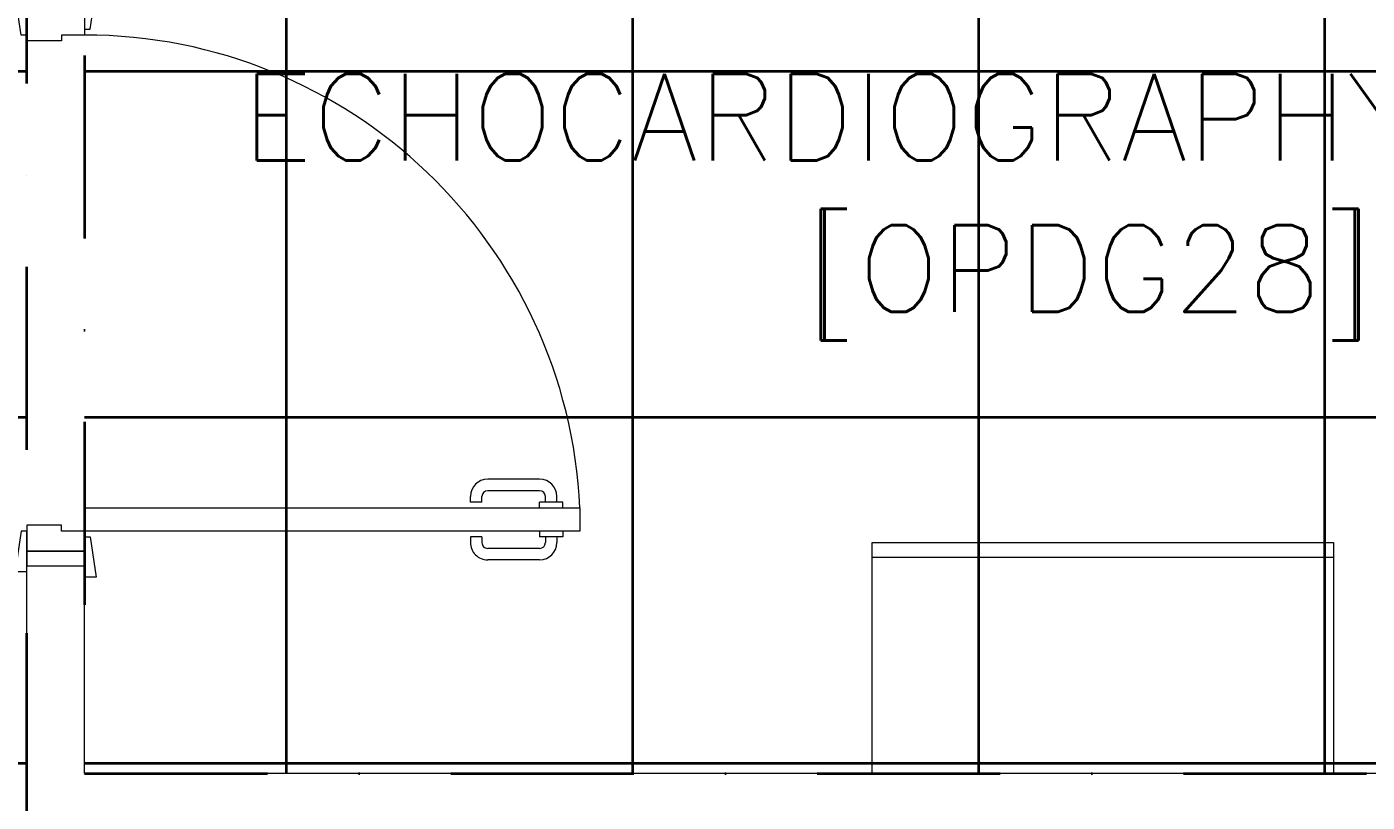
# Model space of a CAD drawing. Header units: inches. Extents: x -246178 to 57169, y -29325 to 19878.
# Drawn here: x 31350 to 33673, y -10267 to -8923 of the extents above; entities that cross this region are included whole.
import ezdxf

# ---------------------------------------------------------------- set-up
doc = ezdxf.new("R2010")
doc.units = ezdxf.units.IN
doc.header["$LTSCALE"] = 25
doc.header["$MEASUREMENT"] = 0
doc.linetypes.add('DASHDOT', pattern=[25.4, 12.7, -6.35, 0, -6.35])
doc.layers.get('0').update_dxf_attribs({"color": 8})
for name, color, linetype, lineweight in [('00-Ground Floor$0$72_EGR_BASE_TEXT', 252, 'Continuous', 5), ('00-Ground Floor$0$LOADING', 253, 'Continuous', 5), ('00-Ground Floor$0$Walls', 251, 'Continuous', 5), ('00-Ground Floor$0$Wooden Joinery', 251, 'Continuous', 5), ('E-LITE-CLNG-CNDT', 6, 'DASHDOT', 35)]:
    doc.layers.add(name, color=color, linetype=linetype, lineweight=lineweight)
doc.styles.add('00-Ground Floor$0$SIMPLEX', font='SIMPLEX.shx', dxfattribs={"height": 150})

# ---------------------------------------------------------------- blocks, each defined once
blk = doc.blocks.new('00-Ground Floor$0$A$C72370EFE')
at = {"layer": '00-Ground Floor$0$Wooden Joinery'}
for p, q in [((-0.01, -0.04), (-0.02, -0.04)), ((-0.01, -0.03), (-0.01, -0.07)), ((0, -0.03), (-0.01, -0.03)), ((0.04, -0.03), (0.05, -0.03)), ((0.05, -0.03), (0.05, -0.07)), ((0.05, -0.04), (0.06, -0.04)), ((-0.01, -0.06), (-0.02, -0.06)), ((0.05, -0.06), (0.06, -0.06)), ((-0.05, -0.07), (-0.05, -0.16)), ((-0.03, -0.07), (-0.03, -0.16)), ((0, -0.07), (-0.01, -0.07)), ((0.04, -0.07), (0.05, -0.07)), ((0.07, -0.07), (0.07, -0.16)), ((0.09, -0.07), (0.09, -0.16)), ((-0.01, -0.17), (-0.02, -0.17)), ((-0.01, -0.17), (-0.01, -0.19)), ((0.05, -0.17), (0.06, -0.17)), ((0.05, -0.17), (0.05, -0.19)), ((-0.01, -0.19), (-0.02, -0.19)), ((0.05, -0.19), (0.06, -0.19))]:
    blk.add_line(p, q, dxfattribs=at)
for centre, radius, start, end in [((-0.02, -0.07), 0.03, 90, 180), ((0.06, -0.07), 0.03, 0, 90), ((-0.02, -0.07), 0.01, 90, 180), ((0.06, -0.07), 0.01, 0, 90), ((-0.02, -0.16), 0.03, 180, 270), ((-0.02, -0.16), 0.01, 180, 270), ((0.06, -0.16), 0.01, 270, 0), ((0.06, -0.16), 0.03, 270, 0)]:
    blk.add_arc(centre, radius, start, end, dxfattribs=at)
blk = doc.blocks.new('00-Ground Floor$0$A$C5DAD61B4')
at = {"layer": '00-Ground Floor$0$Wooden Joinery'}
for points in [[(80, 959.1), (80, 969.1), (10, 979.1), (10, 959.1)], [(940, 959.1), (940, 969.1), (1010, 979.1), (1010, 959.1)], [(70, 859.1), (70, 849.1), (0, 839.1), (0, 859.1)], [(120, 859.1), (120, 0), (80, 0), (80, 859.1)], [(950, 859.1), (950, 849.1), (1020, 839.1), (1020, 859.1)]]:
    blk.add_lwpolyline(points, close=True, dxfattribs=at)
for points in [[(45, 859.1), (45, 959.1), (20, 959.1), (20, 859.1), (45, 859.1)], [(45, 859.1), (80, 859.1), (80, 899.1), (90, 899.1), (90, 959.1), (45, 959.1), (45, 859.1)], [(975, 859.1), (940, 859.1), (940, 899.1), (930, 899.1), (930, 959.1), (975, 959.1), (975, 859.1)], [(975, 859.1), (975, 959.1), (1000, 959.1), (1000, 859.1), (975, 859.1)]]:
    blk.add_lwpolyline(points, dxfattribs=at)
blk.add_arc((80, 859.1), 860, 272.666, 0, dxfattribs=at)
at = {"layer": '00-Ground Floor$0$Wooden Joinery', "xscale": 999.9999999998854, "yscale": 999.9999999998854, "zscale": 999.9999999998854, "rotation": 180}
blk.add_blockref('00-Ground Floor$0$A$C72370EFE', (120, 0), dxfattribs=at)
blk = doc.blocks.new('00-Ground Floor$0$A$Ce9e1c4c3')
at = {"color": 254}
for p, q in [((-68650.5, -13467.4, 0), (-68650.5, -2875.8, 0)), ((-68550.5, -7067.4, 0), (-68550.5, -10217.4, 0)), ((-68550.5, -10217.4, 0), (-64050.5, -10217.4, 0))]:
    blk.add_line(p, q, dxfattribs=at)
at = {"color": 254, "linetype": 'Continuous'}
for p, q in [((-68200, -10217.4), (-68200, -7067.4)), ((-67600, -10217.4), (-67600, -7067.4)), ((-67000, -10217.4), (-67000, -7067.4)), ((-66400, -10217.4), (-66400, -7067.4)), ((-70450.5, -9000), (-68650.5, -9000)), ((-68550.5, -9000), (-64050.5, -9000)), ((-70450.5, -9600), (-68650.5, -9600)), ((-68550.5, -9600), (-64050.5, -9600)), ((-70450.5, -10200), (-68650.5, -10200)), ((-68550.5, -10200), (-64050.5, -10200))]:
    blk.add_line(p, q, dxfattribs=at)
blk = doc.blocks.new('00-Ground Floor')
at = {"layer": '00-Ground Floor$0$LOADING'}
for p, q in [((32815.1, -9817.4, 0), (33615.1, -9817.4, 0)), ((32815.1, -10217.4, 0), (32815.1, -9817.4, 0)), ((33615.1, -9817.4, 0), (33615.1, -10217.4, 0)), ((32815.1, -9842.4, 0), (33615.1, -9842.4, 0))]:
    blk.add_line(p, q, dxfattribs=at)
at = {"layer": '00-Ground Floor$0$Walls'}
for p, q in [((31349.5, -10417.4, 0), (31349.5, -9857.4, 0)), ((31349.5, -9857.4, 0), (31449.5, -9857.4, 0)), ((31449.5, -10217.4, 0), (31449.5, -9857.4, 0)), ((35949.5, -10217.4, 0), (31449.5, -10217.4, 0))]:
    blk.add_line(p, q, dxfattribs=at)
at = {"color": 254}
blk.add_blockref('00-Ground Floor$0$A$Ce9e1c4c3', (100000, 0), dxfattribs=at)
at = {"layer": '00-Ground Floor$0$Wooden Joinery', "rotation": 89.99999999999999}
blk.add_blockref('00-Ground Floor$0$A$C5DAD61B4', (32308.6, -9877.4, 0), dxfattribs=at)
at = {"layer": '00-Ground Floor$0$72_EGR_BASE_TEXT', "char_height": 150, "attachment_point": 2, "style": '00-Ground Floor$0$SIMPLEX'}
for s, insert in [('ECHOCARDIOGRAPHY ULTRASOUND ', (33435.7, -9004.7)), ('[OPDG28]', (33192.3, -9267.3, 0))]:
    blk.add_mtext(s, dxfattribs=dict(at, insert=insert))

msp = doc.modelspace()

# ---------------------------------------------------------------- block references
at = {"layer": 'E-LITE-CLNG-CNDT'}
msp.add_blockref('00-Ground Floor', (0, 0), dxfattribs=at)

doc.saveas('drawing.dxf')
